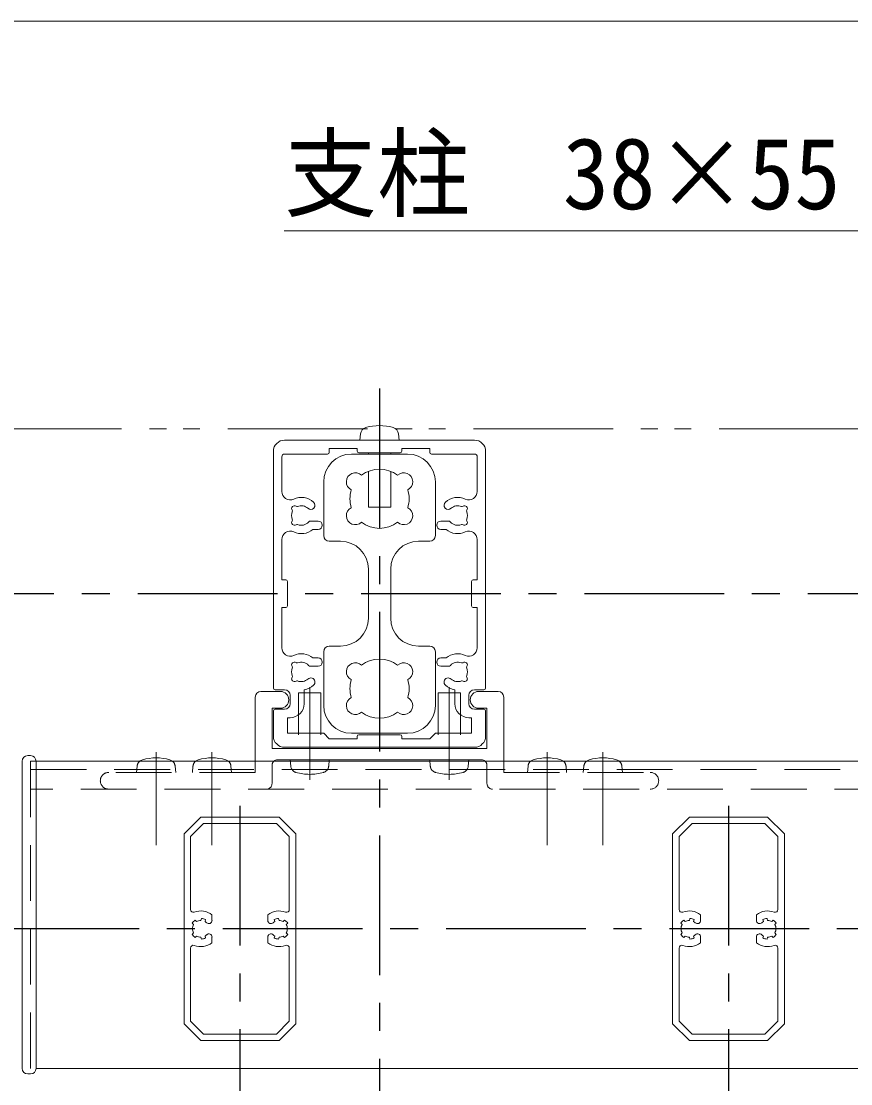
# Model space of a CAD drawing. Units: millimetres at full size, sheet at 1:5; details may follow other scales. Extents: x -1050 to 1050, y -742 to 742.
# Drawn here: x 155 to 303.5, y -239.5 to -49.3 of the extents above; entities that cross this region are included whole.
import ezdxf
from ezdxf.enums import TextEntityAlignment as Align

# ---------------------------------------------------------------- set-up
doc = ezdxf.new("R2010")
doc.units = ezdxf.units.MM
doc.header["$LTSCALE"] = 5
for name, pattern in [('CHAIN1', [8, 5, -1, 1, -1]), ('DASHED2', [3, 2, -1]), ('DOUBLE_CHAIN1', [8.8, 5, -1, 0.6, -0.6, 0.6, -1])]:
    doc.linetypes.add(name, pattern=pattern)
doc.layers.add('0-0_通り芯', color=7, linetype='CHAIN1')
for name, color, linetype, lineweight in [('0-3_寸法', 54, 'Continuous', 20), ('0-4_手摺部材', 92, 'Continuous', 20), ('0-5_手すり子', 12, 'Continuous', 20), ('0-9_文字', 3, 'Continuous', 20), ('0-A_支柱', 6, 'Continuous', 20), ('0-B_足元', 4, 'Continuous', 20)]:
    doc.layers.add(name, color=color, linetype=linetype, lineweight=lineweight)
doc.styles.add('ＭＳ ゴシック', font='')
doc.styles.get('ＭＳ ゴシック').set_extended_font_data('MS Gothic')

msp = doc.modelspace()

# ---------------------------------------------------------------- linework, layer by layer
at = {"layer": '0-0_通り芯'}
for p, q in [((219.131, -115.071), (219.131, -511.793)), ((760.835, -151.793), (-225.869, -151.793)), ((194.131, -189.793), (194.131, -311.793)), ((281.631, -189.793), (281.631, -311.793)), ((616.059, -211.793), (129.043, -211.793))]:
    msp.add_line(p, q, dxfattribs=at)
at = {"layer": '0-3_寸法'}
msp.add_line((49.131, -49.293), (689.131, -49.293), dxfattribs=at)
at = {"layer": '0-4_手摺部材', "linetype": 'DOUBLE_CHAIN1'}
msp.add_line((700.954, -122.293), (37.309, -122.293), dxfattribs=at)
at = {"layer": '0-4_手摺部材'}
for p, q in [((215.631, -124.293), (222.631, -124.293)), ((197.881, -169.293), (201.381, -169.293)), ((240.381, -169.293), (236.881, -169.293)), ((196.881, -181.793), (196.881, -170.293)), ((204.631, -169.543), (208.631, -169.543)), ((204.631, -177.043), (204.631, -169.543)), ((208.631, -177.043), (208.631, -169.543)), ((229.631, -177.043), (229.631, -169.543)), ((233.631, -169.543), (229.631, -169.543)), ((233.631, -177.043), (233.631, -169.543)), ((241.381, -181.793), (241.381, -170.293)), ((199.881, -172.293), (199.881, -179.543)), ((201.381, -172.293), (199.881, -172.293)), ((236.881, -172.293), (238.381, -172.293)), ((238.381, -172.293), (238.381, -179.543)), ((199.881, -179.543), (238.381, -179.543)), ((155.131, -236.793), (155.131, -181.793)), ((156.631, -180.793), (156.131, -180.793)), ((157.631, -181.793), (157.631, -236.793)), ((580.631, -181.793), (157.631, -181.793)), ((200.881, -181.543), (237.381, -181.543)), ((156.631, -237.793), (156.131, -237.793)), ((157.631, -236.793), (580.631, -236.793))]:
    msp.add_line(p, q, dxfattribs=at)
at = {"layer": '0-4_手摺部材', "linetype": 'CHAIN1'}
for p, q in [((206.631, -185.143), (206.631, -168.543)), ((231.631, -185.143), (231.631, -168.543)), ((179.131, -180.193), (179.131, -196.793)), ((189.131, -180.193), (189.131, -196.793)), ((249.131, -180.193), (249.131, -196.793)), ((259.131, -180.193), (259.131, -196.793))]:
    msp.add_line(p, q, dxfattribs=at)
at = {"layer": '0-4_手摺部材', "linetype": 'DASHED2'}
for p, q in [((156.631, -181.793), (156.631, -236.793)), ((157.631, -181.793), (156.631, -181.793)), ((196.881, -183.793), (196.881, -181.793)), ((199.881, -182.543), (199.881, -185.793)), ((203.229, -182.662), (203.131, -181.543)), ((203.131, -181.543), (210.131, -181.543)), ((210.033, -182.662), (210.131, -181.543)), ((228.229, -182.662), (228.131, -181.543)), ((228.131, -181.543), (235.131, -181.543)), ((235.033, -182.662), (235.131, -181.543)), ((238.381, -182.543), (238.381, -185.793)), ((241.381, -183.793), (241.381, -181.793)), ((156.631, -183.293), (580.631, -183.293)), ((196.881, -183.793), (170.631, -183.793)), ((175.729, -182.674), (175.631, -183.793)), ((182.533, -182.674), (182.631, -183.793)), ((185.729, -182.674), (185.631, -183.793)), ((192.533, -182.674), (192.631, -183.793)), ((241.381, -183.793), (267.981, -183.793)), ((245.729, -182.674), (245.631, -183.793)), ((252.533, -182.674), (252.631, -183.793)), ((255.729, -182.674), (255.631, -183.793)), ((262.533, -182.674), (262.631, -183.793)), ((580.631, -186.793), (156.631, -186.793))]:
    msp.add_line(p, q, dxfattribs=at)
at = {"layer": '0-4_手摺部材'}
for centre, radius, start, end in [((197.881, -170.293), 1, 90, 180), ((201.381, -170.793), 1.5, 270.00004, 89.99996), ((236.881, -170.793), 1.5, 90, 270), ((240.381, -170.293), 1, 0, 90), ((156.131, -181.793), 1, 90, 180), ((156.631, -181.793), 1, 0, 90), ((177.024, -182.787), 1.3, 105.88083, 130.13489), ((179.131, -190.193), 9, 74.11915, 105.88085), ((181.238, -182.787), 1.3, 49.86507, 74.11918), ((187.024, -182.787), 1.3, 105.88083, 130.13489), ((189.131, -190.193), 9, 74.11915, 105.88085), ((191.238, -182.787), 1.3, 49.86507, 74.11918), ((200.881, -182.543), 1, 90.00005, 131.40962), ((237.381, -182.543), 1, 48.59041, 90), ((247.024, -182.787), 1.3, 105.88083, 130.13486), ((249.131, -190.193), 9, 74.11915, 105.88085), ((251.238, -182.787), 1.3, 49.8651, 74.11915), ((257.024, -182.787), 1.3, 105.88083, 130.13486), ((259.131, -190.193), 9, 74.11915, 105.88085), ((261.238, -182.787), 1.3, 49.8651, 74.11915), ((156.131, -236.793), 1, 180, 270), ((156.631, -236.793), 1, 270, 0)]:
    msp.add_arc(centre, radius, start, end, dxfattribs=at)
at = {"layer": '0-4_手摺部材', "linetype": 'DASHED2'}
for centre, radius, start, end in [((177.024, -182.787), 1.3, 130.13489, 174.99995), ((181.238, -182.787), 1.3, 5.00002, 49.86507), ((187.024, -182.787), 1.3, 130.13489, 174.99995), ((191.238, -182.787), 1.3, 5.00002, 49.86507), ((200.881, -182.543), 1, 131.40962, 180), ((237.381, -182.543), 1, 0, 48.59041), ((247.024, -182.787), 1.3, 130.13486, 174.99995), ((251.238, -182.787), 1.3, 5.00002, 49.8651), ((257.024, -182.787), 1.3, 130.13486, 174.99995), ((261.238, -182.787), 1.3, 5.00002, 49.8651), ((170.631, -185.293), 1.5, 90, 270.00004), ((204.524, -182.549), 1.3, 184.99997, 254.11918), ((206.631, -175.143), 9, 254.11915, 285.88085), ((208.738, -182.549), 1.3, 285.88083, 354.99995), ((229.524, -182.549), 1.3, 184.99997, 254.11918), ((231.631, -175.143), 9, 254.11915, 285.88085), ((233.738, -182.549), 1.3, 285.88083, 354.99995), ((267.631, -185.293), 1.5, 270, 90), ((198.881, -185.793), 1, 270.00005, 360), ((239.381, -185.793), 1, 180, 270)]:
    msp.add_arc(centre, radius, start, end, dxfattribs=at)
at = {"layer": '0-5_手すり子'}
for p, q in [((184.131, -194.793), (187.131, -191.793)), ((194.131, -191.793), (187.131, -191.793)), ((194.131, -191.793), (201.131, -191.793)), ((204.131, -194.793), (201.131, -191.793)), ((271.631, -194.793), (274.631, -191.793)), ((281.631, -191.793), (274.631, -191.793)), ((281.631, -191.793), (288.631, -191.793)), ((291.631, -194.793), (288.631, -191.793)), ((184.131, -211.793), (184.131, -194.793)), ((185.281, -208.348), (185.281, -195.269)), ((202.981, -208.348), (202.981, -195.269)), ((204.131, -211.793), (204.131, -194.793)), ((271.631, -211.793), (271.631, -194.793)), ((272.781, -208.348), (272.781, -195.269)), ((290.481, -208.348), (290.481, -195.269)), ((291.631, -211.793), (291.631, -194.793)), ((185.578, -210.788), (185.832, -211.043)), ((186.127, -210.239), (186.381, -210.494)), ((187.131, -210.293), (187.224, -209.945)), ((187.881, -210.494), (187.974, -210.146)), ((189.131, -210.313), (189.131, -209.295)), ((199.131, -210.313), (199.131, -209.295)), ((200.381, -210.494), (200.288, -210.146)), ((201.131, -210.293), (201.038, -209.945)), ((202.136, -210.239), (201.881, -210.494)), ((202.685, -210.788), (202.43, -211.043)), ((273.078, -210.788), (273.332, -211.043)), ((273.627, -210.239), (273.881, -210.494)), ((274.631, -210.293), (274.724, -209.945)), ((275.381, -210.494), (275.474, -210.146)), ((276.631, -210.313), (276.631, -209.295)), ((286.631, -210.313), (286.631, -209.295)), ((287.881, -210.494), (287.788, -210.146)), ((288.631, -210.293), (288.538, -209.945)), ((289.636, -210.239), (289.381, -210.494)), ((290.185, -210.788), (289.93, -211.043)), ((184.131, -211.793), (184.131, -228.793)), ((185.578, -212.797), (185.832, -212.543)), ((202.685, -212.797), (202.43, -212.543)), ((204.131, -211.793), (204.131, -228.793)), ((271.631, -211.793), (271.631, -228.793)), ((273.078, -212.797), (273.332, -212.543)), ((290.185, -212.797), (289.93, -212.543)), ((291.631, -211.793), (291.631, -228.793)), ((186.127, -213.346), (186.381, -213.092)), ((187.131, -213.293), (187.224, -213.641)), ((187.881, -213.092), (187.974, -213.44)), ((189.131, -213.273), (189.131, -214.291)), ((199.131, -213.273), (199.131, -214.291)), ((200.381, -213.092), (200.288, -213.44)), ((201.131, -213.293), (201.038, -213.641)), ((202.136, -213.346), (201.881, -213.092)), ((273.627, -213.346), (273.881, -213.092)), ((274.631, -213.293), (274.724, -213.641)), ((275.381, -213.092), (275.474, -213.44)), ((276.631, -213.273), (276.631, -214.291)), ((286.631, -213.273), (286.631, -214.291)), ((287.881, -213.092), (287.788, -213.44)), ((288.631, -213.293), (288.538, -213.641)), ((289.636, -213.346), (289.381, -213.092)), ((185.281, -215.238), (185.281, -228.317)), ((202.981, -215.238), (202.981, -228.317)), ((272.781, -215.238), (272.781, -228.317)), ((290.481, -215.238), (290.481, -228.317)), ((184.131, -228.793), (187.131, -231.793)), ((204.131, -228.793), (201.131, -231.793)), ((271.631, -228.793), (274.631, -231.793)), ((291.631, -228.793), (288.631, -231.793)), ((194.131, -231.793), (187.131, -231.793)), ((194.131, -231.793), (201.131, -231.793)), ((281.631, -231.793), (274.631, -231.793)), ((281.631, -231.793), (288.631, -231.793))]:
    msp.add_line(p, q, dxfattribs=at)
for points in [[(194.131, -192.943), (187.608, -192.943), (185.281, -195.269)], [(194.131, -192.943), (200.655, -192.943), (202.981, -195.269)], [(281.631, -192.943), (275.108, -192.943), (272.781, -195.269)], [(281.631, -192.943), (288.155, -192.943), (290.481, -195.269)], [(194.131, -230.643), (187.608, -230.643), (185.281, -228.317)], [(194.131, -230.643), (200.655, -230.643), (202.981, -228.317)], [(281.631, -230.643), (275.108, -230.643), (272.781, -228.317)], [(281.631, -230.643), (288.155, -230.643), (290.481, -228.317)]]:
    msp.add_lwpolyline(points, dxfattribs=at)
for centre, radius, start, end in [((185.781, -208.348), 0.5, 180, 291.39927), ((187.131, -211.793), 3.2, 51.31782, 111.39927), ((201.131, -211.793), 3.2, 68.60073, 128.68218), ((202.481, -208.348), 0.5, 248.60073, 360), ((273.281, -208.348), 0.5, 180, 291.39927), ((274.631, -211.793), 3.2, 51.31782, 111.39927), ((288.631, -211.793), 3.2, 68.60073, 128.68218), ((289.981, -208.348), 0.5, 248.60073, 360), ((187.131, -211.793), 1.85, 122.88624, 147.11376), ((187.131, -211.793), 1.5, 150, 180), ((187.131, -211.793), 1.5, 90, 119.99999), ((187.131, -211.793), 1.85, 62.88626, 87.11375), ((187.131, -211.793), 1.5, 45.83179, 60.00001), ((188.569, -210.313), 0.563, 225.83179, 360), ((199.694, -210.313), 0.563, 180, 314.16821), ((201.131, -211.793), 1.5, 119.99999, 134.16821), ((201.131, -211.793), 1.85, 92.88625, 117.11374), ((201.131, -211.793), 1.5, 60.00001, 90), ((201.131, -211.793), 1.85, 32.88624, 57.11376), ((201.131, -211.793), 1.5, 0, 30), ((274.631, -211.793), 1.85, 122.88624, 147.11376), ((274.631, -211.793), 1.5, 150, 180), ((274.631, -211.793), 1.5, 90, 119.99999), ((274.631, -211.793), 1.85, 62.88626, 87.11375), ((274.631, -211.793), 1.5, 45.83179, 60.00001), ((276.069, -210.313), 0.563, 225.83179, 360), ((287.194, -210.313), 0.563, 180, 314.16821), ((288.631, -211.793), 1.5, 119.99999, 134.16821), ((288.631, -211.793), 1.85, 92.88625, 117.11374), ((288.631, -211.793), 1.5, 60.00001, 90), ((288.631, -211.793), 1.85, 32.88624, 57.11376), ((288.631, -211.793), 1.5, 0, 30), ((187.131, -211.793), 1.85, 212.88624, 237.11376), ((187.131, -211.793), 1.5, 180, 210), ((187.131, -211.793), 1.5, 299.99999, 314.16821), ((188.569, -213.273), 0.563, 0, 134.16821), ((199.694, -213.273), 0.563, 45.83179, 180), ((201.131, -211.793), 1.5, 225.83179, 240.00001), ((201.131, -211.793), 1.85, 302.88624, 327.11376), ((201.131, -211.793), 1.5, 330, 360), ((274.631, -211.793), 1.85, 212.88624, 237.11376), ((274.631, -211.793), 1.5, 180, 210), ((274.631, -211.793), 1.5, 299.99999, 314.16821), ((276.069, -213.273), 0.563, 0, 134.16821), ((287.194, -213.273), 0.563, 45.83179, 180), ((288.631, -211.793), 1.5, 225.83179, 240.00001), ((288.631, -211.793), 1.85, 302.88624, 327.11376), ((288.631, -211.793), 1.5, 330, 360), ((185.781, -215.238), 0.5, 68.60073, 180), ((187.131, -211.793), 3.2, 248.60073, 308.68218), ((187.131, -211.793), 1.5, 240.00001, 270), ((187.131, -211.793), 1.85, 272.88625, 297.11374), ((201.131, -211.793), 3.2, 231.31782, 291.39927), ((201.131, -211.793), 1.85, 242.88626, 267.11375), ((201.131, -211.793), 1.5, 270, 299.99999), ((202.481, -215.238), 0.5, 0, 111.39927), ((273.281, -215.238), 0.5, 68.60073, 180), ((274.631, -211.793), 3.2, 248.60073, 308.68218), ((274.631, -211.793), 1.5, 240.00001, 270), ((274.631, -211.793), 1.85, 272.88625, 297.11374), ((288.631, -211.793), 3.2, 231.31782, 291.39927), ((288.631, -211.793), 1.85, 242.88626, 267.11375), ((288.631, -211.793), 1.5, 270, 299.99999), ((289.981, -215.238), 0.5, 0, 111.39927)]:
    msp.add_arc(centre, radius, start, end, dxfattribs=at)
at = {"layer": '0-9_文字'}
msp.add_lwpolyline([(350.131, -126.293), (310.631, -86.793), (202.082, -86.793)], dxfattribs=at)
at = {"layer": '0-A_支柱'}
for p, q in [((215.729, -123.174), (215.631, -124.293)), ((222.533, -123.174), (222.631, -124.293)), ((236.131, -124.293), (202.131, -124.293)), ((200.131, -126.293), (200.131, -168.693)), ((201.631, -133.485), (201.631, -127.293)), ((209.831, -126.793), (202.131, -126.793)), ((215.131, -125.793), (215.131, -126.243)), ((215.431, -126.543), (222.831, -126.543)), ((217.131, -126.543), (217.131, -126.793)), ((221.131, -126.793), (221.131, -126.543)), ((223.131, -125.793), (223.131, -126.243)), ((223.131, -125.793), (228.131, -125.793)), ((228.131, -126.493), (228.131, -125.793)), ((228.431, -126.793), (236.131, -126.793)), ((236.631, -133.485), (236.631, -127.293)), ((238.131, -168.693), (238.131, -126.293)), ((206.808, -138.793), (208.131, -138.793)), ((231.454, -138.793), (230.131, -138.793)), ((207.208, -140.293), (208.131, -140.293)), ((231.055, -140.293), (230.131, -140.293)), ((201.631, -149.293), (201.631, -142.101)), ((236.631, -149.293), (236.631, -142.101)), ((201.631, -149.293), (202.331, -149.293)), ((202.631, -149.593), (202.631, -153.993)), ((235.631, -149.593), (235.631, -153.993)), ((236.631, -149.293), (235.931, -149.293)), ((201.631, -154.293), (202.331, -154.293)), ((201.631, -161.485), (201.631, -154.293)), ((236.631, -154.293), (235.931, -154.293)), ((236.631, -161.485), (236.631, -154.293)), ((207.208, -163.293), (208.131, -163.293)), ((231.055, -163.293), (230.131, -163.293)), ((206.808, -164.793), (208.131, -164.793)), ((231.454, -164.793), (230.131, -164.793)), ((202.131, -168.993), (200.431, -168.993)), ((205.631, -171.493), (205.631, -169.004)), ((232.631, -171.493), (232.631, -169.004)), ((236.131, -168.993), (237.831, -168.993)), ((203.131, -171.493), (203.131, -169.993)), ((235.131, -171.493), (235.131, -169.993)), ((200.131, -172.793), (200.131, -177.293)), ((200.431, -172.493), (202.131, -172.493)), ((237.831, -172.493), (236.131, -172.493)), ((238.131, -177.293), (238.131, -172.793)), ((202.631, -173.993), (203.131, -173.993)), ((202.631, -176.793), (202.631, -173.993)), ((235.631, -173.993), (235.131, -173.993)), ((235.631, -176.793), (235.631, -173.993)), ((202.631, -176.793), (209.131, -176.793)), ((210.131, -177.793), (209.131, -176.793)), ((228.131, -177.793), (229.131, -176.793)), ((235.631, -176.793), (229.131, -176.793)), ((210.131, -177.793), (215.131, -177.793)), ((215.131, -177.793), (215.131, -177.343)), ((215.431, -177.043), (222.831, -177.043)), ((223.131, -177.793), (223.131, -177.343)), ((223.131, -177.793), (228.131, -177.793)), ((202.131, -179.293), (236.131, -179.293))]:
    msp.add_line(p, q, dxfattribs=at)
for points in [[(210.131, -126.493), (210.131, -125.793), (215.131, -125.793)], [(217.131, -129.885), (217.131, -136.293), (221.131, -136.293), (221.131, -129.885)]]:
    msp.add_lwpolyline(points, dxfattribs=at)
for centre, radius, start, end in [((219.131, -130.693), 9, 74.11915, 105.88085), ((217.024, -123.287), 1.3, 105.88085, 175), ((221.238, -123.287), 1.3, 5, 74.11915), ((202.131, -126.293), 2, 90, 180), ((236.131, -126.293), 2, 0, 90), ((202.131, -127.293), 0.5, 90, 180), ((209.831, -126.493), 0.3, 270, 360), ((215.431, -126.243), 0.3, 180, 270), ((222.831, -126.243), 0.3, 270, 360), ((228.431, -126.493), 0.3, 180, 270), ((236.131, -127.293), 0.5, 0, 90), ((203.131, -133.485), 1.5, 180, 294.90106), ((205.131, -137.793), 3.25, 47.4576, 114.90106), ((233.131, -137.793), 3.25, 65.09894, 132.5424), ((235.131, -133.485), 1.5, 245.09894, 360), ((203.894, -136.555), 0.5, 55.28656, 214.71344), ((203.236, -137.011), 0.3, 337.5799, 34.71344), ((204.349, -135.898), 0.3, 235.28656, 292.4201), ((205.131, -137.793), 1.75, 47.4576, 112.4201), ((206.822, -135.951), 0.75, 227.4576, 47.4576), ((231.441, -135.951), 0.75, 132.5424, 312.5424), ((233.131, -137.793), 1.75, 67.5799, 132.5424), ((233.913, -135.898), 0.3, 247.5799, 304.71344), ((234.369, -136.555), 0.5, 325.28656, 124.71344), ((235.026, -137.011), 0.3, 145.28656, 202.4201), ((205.131, -137.793), 1.75, 157.5799, 202.4201), ((203.894, -139.03), 0.5, 145.28656, 304.71344), ((203.236, -138.575), 0.3, 325.28656, 22.4201), ((206.808, -139.293), 0.5, 90, 138.18969), ((208.131, -139.543), 0.75, 270, 90), ((230.131, -139.543), 0.75, 90, 270), ((231.454, -139.293), 0.5, 41.81031, 90), ((234.369, -139.03), 0.5, 235.28656, 34.71344), ((235.026, -138.575), 0.3, 157.5799, 214.71344), ((233.131, -137.793), 1.75, 337.5799, 22.4201), ((203.131, -142.101), 1.5, 65.09894, 180), ((205.131, -137.793), 3.25, 245.09894, 309.71514), ((204.349, -139.688), 0.3, 67.5799, 124.71344), ((205.131, -137.793), 1.75, 247.5799, 318.18969), ((233.131, -137.793), 3.25, 230.28486, 294.90106), ((233.131, -137.793), 1.75, 221.81031, 292.4201), ((233.913, -139.688), 0.3, 55.28656, 112.4201), ((235.131, -142.101), 1.5, 0, 114.90106), ((202.331, -149.593), 0.3, 0, 90), ((235.931, -149.593), 0.3, 90, 180), ((202.331, -153.993), 0.3, 270, 360), ((235.931, -153.993), 0.3, 180, 270), ((203.131, -161.485), 1.5, 180, 294.90106), ((235.131, -161.485), 1.5, 245.09894, 360), ((205.131, -165.793), 3.25, 50.28486, 114.90106), ((208.131, -164.043), 0.75, 270, 90), ((230.131, -164.043), 0.75, 90, 270), ((233.131, -165.793), 3.25, 65.09894, 129.71514), ((205.131, -165.793), 1.75, 157.5799, 202.4201), ((203.894, -164.555), 0.5, 55.28656, 214.71344), ((203.236, -165.011), 0.3, 337.5799, 34.71344), ((204.349, -163.898), 0.3, 235.28656, 292.4201), ((205.131, -165.793), 1.75, 41.81031, 112.4201), ((206.808, -164.293), 0.5, 221.81031, 270), ((231.454, -164.293), 0.5, 270, 318.18969), ((233.131, -165.793), 1.75, 67.5799, 138.18969), ((233.913, -163.898), 0.3, 247.5799, 304.71344), ((234.369, -164.555), 0.5, 325.28656, 124.71344), ((235.026, -165.011), 0.3, 145.28656, 202.4201), ((233.131, -165.793), 1.75, 337.5799, 22.4201), ((203.894, -167.03), 0.5, 145.28656, 304.71344), ((203.236, -166.575), 0.3, 325.28656, 22.4201), ((204.349, -167.688), 0.3, 67.5799, 124.71344), ((205.131, -165.793), 1.75, 247.5799, 312.5424), ((206.822, -167.635), 0.75, 312.5424, 132.5424), ((231.441, -167.635), 0.75, 47.4576, 227.4576), ((233.131, -165.793), 1.75, 227.4576, 292.4201), ((233.913, -167.688), 0.3, 55.28656, 112.4201), ((234.369, -167.03), 0.5, 235.28656, 34.71344), ((235.026, -166.575), 0.3, 157.5799, 214.71344), ((200.431, -168.693), 0.3, 180, 270), ((202.131, -169.993), 1, 0, 90), ((205.131, -165.793), 3.25, 278.84988, 312.5424), ((233.131, -165.793), 3.25, 227.4576, 261.15012), ((236.131, -169.993), 1, 90, 180), ((237.831, -168.693), 0.3, 270, 360), ((200.431, -172.793), 0.3, 90, 180), ((202.131, -171.493), 1, 270, 360), ((203.131, -171.493), 2.5, 270, 360), ((235.131, -171.493), 2.5, 180, 270), ((236.131, -171.493), 1, 180, 270), ((237.831, -172.793), 0.3, 0, 90), ((202.131, -177.293), 2, 180, 270), ((215.431, -177.343), 0.3, 90, 180), ((222.831, -177.343), 0.3, 0, 90), ((236.131, -177.293), 2, 270, 360)]:
    msp.add_arc(centre, radius, start, end, dxfattribs=at)
at = {"layer": '0-B_足元'}
for p, q in [((214.131, -126.793), (224.131, -126.793)), ((209.131, -141.393), (209.131, -131.793)), ((229.131, -141.393), (229.131, -131.793)), ((212.131, -142.393), (210.131, -142.393)), ((226.131, -142.393), (228.131, -142.393)), ((217.131, -147.393), (217.131, -156.193)), ((221.131, -147.393), (221.131, -156.193)), ((212.131, -161.193), (210.131, -161.193)), ((226.131, -161.193), (228.131, -161.193)), ((209.131, -162.193), (209.131, -171.793)), ((229.131, -162.193), (229.131, -171.793)), ((214.131, -176.793), (224.131, -176.793))]:
    msp.add_line(p, q, dxfattribs=at)
for centre, radius, start, end in [((214.131, -131.793), 5, 90, 180), ((224.131, -131.793), 5, 0, 90), ((214.79, -131.753), 1.6, 46.3184, 243.6816), ((219.131, -134.793), 5.3, 52.3632, 127.6368), ((223.473, -131.753), 1.6, 296.3184, 133.6816), ((219.131, -134.793), 5.3, 162.3632, 197.6368), ((219.131, -134.793), 5.3, 342.3632, 17.6368), ((214.79, -137.833), 1.6, 116.3184, 313.6816), ((223.473, -137.833), 1.6, 226.3184, 63.6816), ((219.131, -134.793), 5.3, 232.36321, 307.63679), ((210.131, -141.393), 1, 180, 270), ((212.131, -147.393), 5, 0, 90), ((226.131, -147.393), 5, 90, 180), ((228.131, -141.393), 1, 270, 360), ((212.131, -156.193), 5, 270, 360), ((226.131, -156.193), 5, 180, 270), ((210.131, -162.193), 1, 90, 180), ((228.131, -162.193), 1, 0, 90), ((219.131, -168.793), 5.3, 52.36321, 127.63679), ((214.79, -165.753), 1.6, 46.3184, 243.6816), ((223.473, -165.753), 1.6, 296.3184, 133.6816), ((219.131, -168.793), 5.3, 162.3632, 197.6368), ((219.131, -168.793), 5.3, 342.3632, 17.6368), ((214.79, -171.833), 1.6, 116.3184, 313.6816), ((223.473, -171.833), 1.6, 226.3184, 63.6816), ((214.131, -171.793), 5, 180, 270), ((219.131, -168.793), 5.3, 232.3632, 307.6368), ((224.131, -171.793), 5, 270, 360)]:
    msp.add_arc(centre, radius, start, end, dxfattribs=at)

# ---------------------------------------------------------------- texts
at = {"layer": '0-9_文字', "style": 'ＭＳ ゴシック', "width": 0.95}
msp.add_text('支柱\u300038×55', height=12.83, dxfattribs=at).set_placement((202.082, -86.793), align=Align.BOTTOM_LEFT)

doc.saveas('drawing.dxf')
